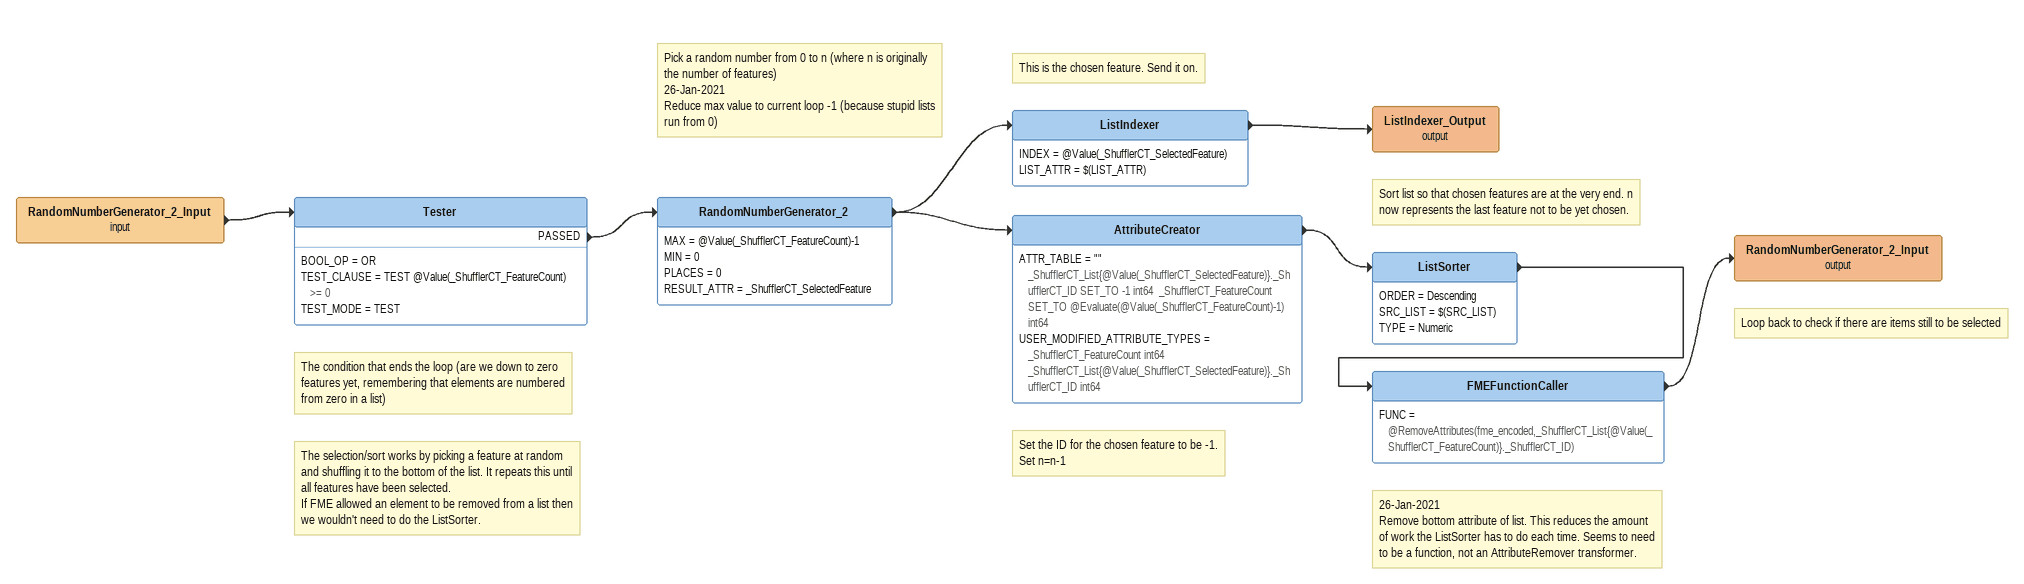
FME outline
RandomNumberGenerator_2_Input (input)
    -> Tester
Note: The condition that ends the loop (are we down to zero features yet, remembering that elements are numbered from zero in a list)
Note: The selection/sort works by picking a feature at random and shuffling it to the bottom of the list. It repeats this until all features have been selected. / If FME allowed an element to be removed from a list then we wouldn't need to do the ListSorter.
Tester
    BOOL_OP = OR
    TEST_CLAUSE = TEST @Value(_ShufflerCT_FeatureCount) >= 0
    TEST_MODE = TEST
    PASSED -> RandomNumberGenerator_2
Note: Pick a random number from 0 to n (where n is originally the number of features) / 26-Jan-2021 / Reduce max value to current loop -1 (because stupid lists run from 0)
RandomNumberGenerator_2
    MAX = @Value(_ShufflerCT_FeatureCount)-1
    MIN = 0
    PLACES = 0
    RESULT_ATTR = _ShufflerCT_SelectedFeature
    -> ListIndexer
    -> AttributeCreator
Note: This is the chosen feature. Send it on.
ListIndexer
    INDEX = @Value(_ShufflerCT_SelectedFeature)
    LIST_ATTR = $(LIST_ATTR)
    -> ListIndexer_Output (output)
ListIndexer_Output (output)
Note: Set the ID for the chosen feature to be -1. / Set n=n-1
AttributeCreator
    ATTR_TABLE = "" _ShufflerCT_List{@Value(_ShufflerCT_SelectedFeature)}._ShufflerCT_ID SET_TO -1 int64  _ShufflerCT_FeatureCount SET_TO @Evaluate(@Value(_ShufflerCT_FeatureCount)-1) int64
    USER_MODIFIED_ATTRIBUTE_TYPES = _ShufflerCT_FeatureCount int64 _ShufflerCT_List{@Value(_ShufflerCT_SelectedFeature)}._ShufflerCT_ID int64
    -> ListSorter
Note: Sort list so that chosen features are at the very end. n now represents the last feature not to be yet chosen.
ListSorter
    ORDER = Descending
    SRC_LIST = $(SRC_LIST)
    TYPE = Numeric
    -> FMEFunctionCaller
Note: 26-Jan-2021 / Remove bottom attribute of list. This reduces the amount of work the ListSorter has to do each time. Seems to need to be a function, not an AttributeRemover transformer.
FMEFunctionCaller
    FUNC = @RemoveAttributes(fme_encoded,_ShufflerCT_List{@Value(_ShufflerCT_FeatureCount)}._ShufflerCT_ID)
    -> RandomNumberGenerator_2_Input (output)
Note: Loop back to check if there are items still to be selected
RandomNumberGenerator_2_Input (output)
